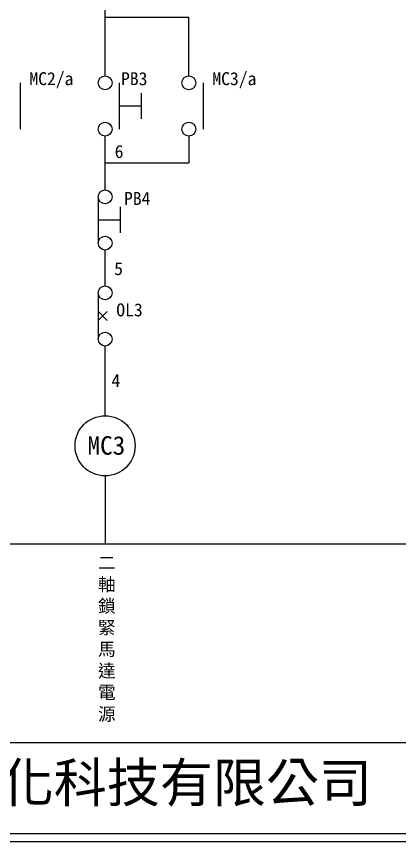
# Model space of a CAD drawing. Extents: x 10 to 297, y 3 to 207.
# Drawn here: x 83.8 to 142.9, y 3 to 130.2 of the extents above; entities that cross this region are included whole.
import ezdxf
from ezdxf.enums import TextEntityAlignment as Align

# ---------------------------------------------------------------- set-up
doc = ezdxf.new("R2010")
doc.units = 0
doc.layers.get('0').update_dxf_attribs({"linetype": 'CONTINUOUS'})
for name, color, linetype in [('7', 7, 'CONTINUOUS'), ('圖框層', 7, 'CONTINUOUS'), ('標尺寸層', 3, 'CONTINUOUS')]:
    doc.layers.add(name, color=color, linetype=linetype)
doc.styles.add('CNS', font='romanc.shx', dxfattribs={"bigfont": 'chineset.shx'})
doc.styles.add('STSL', font='kaiu.ttf')

msp = doc.modelspace()

# ---------------------------------------------------------------- linework, layer by layer
for p, q in [((97.44, 103.48), (97.44, 111.77)), ((97.44, 88.68), (97.44, 94.2)), ((97.44, 72.56), (97.44, 79.4)), ((97.44, 68.65), (97.44, 72.56)), ((97.44, 59.37), (97.44, 48.91)), ((52.98, 48.91), (291.46, 48.91))]:
    msp.add_line(p, q)
msp.add_circle((97.44, 64.01), 4.64)
at = {"layer": '7'}
for p, q in [((84.33, 119.98), (84.33, 112.84)), ((99.63, 119.98), (99.63, 112.84)), ((112.57, 119.98), (112.57, 112.84)), ((96.37, 102.41), (96.37, 95.27)), ((96.37, 87.61), (96.37, 80.47))]:
    msp.add_line(p, q, dxfattribs=at)
for centre in [(97.44, 119.98), (110.37, 119.98), (97.44, 112.84), (110.37, 112.84), (97.44, 102.41), (97.44, 95.27), (97.44, 87.61), (97.44, 80.47)]:
    msp.add_circle(centre, 1.07, dxfattribs=at)
at = {"layer": '圖框層', "color": 7}
for p, q in [((11.25, 18.25), (295.75, 18.25)), ((11.25, 4.25), (295.75, 4.25)), ((10, 3), (297, 3))]:
    msp.add_line(p, q, dxfattribs=at)
at = {"layer": '標尺寸層', "color": 7}
for p, q in [((97.44, 121.05), (97.44, 139.12)), ((97.44, 130.08), (110.37, 130.08)), ((110.37, 121.05), (110.37, 130.08)), ((103.02, 118.41), (103.02, 114.41)), ((99.63, 116.41), (103.02, 116.41)), ((110.37, 111.77), (110.37, 107.62)), ((97.44, 107.62), (110.37, 107.62)), ((99.75, 100.84), (99.75, 96.84)), ((96.37, 98.84), (99.75, 98.84)), ((96.36, 83.34), (97.78, 84.74)), ((96.37, 84.75), (97.77, 83.33))]:
    msp.add_line(p, q, dxfattribs=at)

# ---------------------------------------------------------------- texts
at = {"color": 7}
msp.add_text('MC3', height=2.856, dxfattribs=at).set_placement((97.64, 64.07), align=Align.MIDDLE_CENTER)
at = {"layer": '圖框層', "color": 4, "style": 'STSL'}
for s, height, p in [('MC2/a', 2, (85.75, 119.62)), ('PB3', 2, (99.9, 119.62)), ('MC3/a', 2, (113.99, 119.62)), ('6', 2, (98.92, 108.39)), ('PB4', 2, (100.36, 101.15)), ('5', 2, (98.84, 90.33)), ('OL3', 2, (99.17, 83.97)), ('4', 2, (98.43, 73.07)), ('泓陞自動化科技有限公司', 6, (48.6, 9.08))]:
    msp.add_text(s, height=height, dxfattribs=at).set_placement(p)
at = {"layer": '標尺寸層', "color": 7, "insert": (96.34, 46.99), "char_height": 2, "width": 5.4243, "attachment_point": 1, "style": 'CNS'}
msp.add_mtext('{\\fDFKai-SB|b0|i0|c136|p65;二軸鎖緊馬達電源}', dxfattribs=at)

doc.saveas('drawing.dxf')
